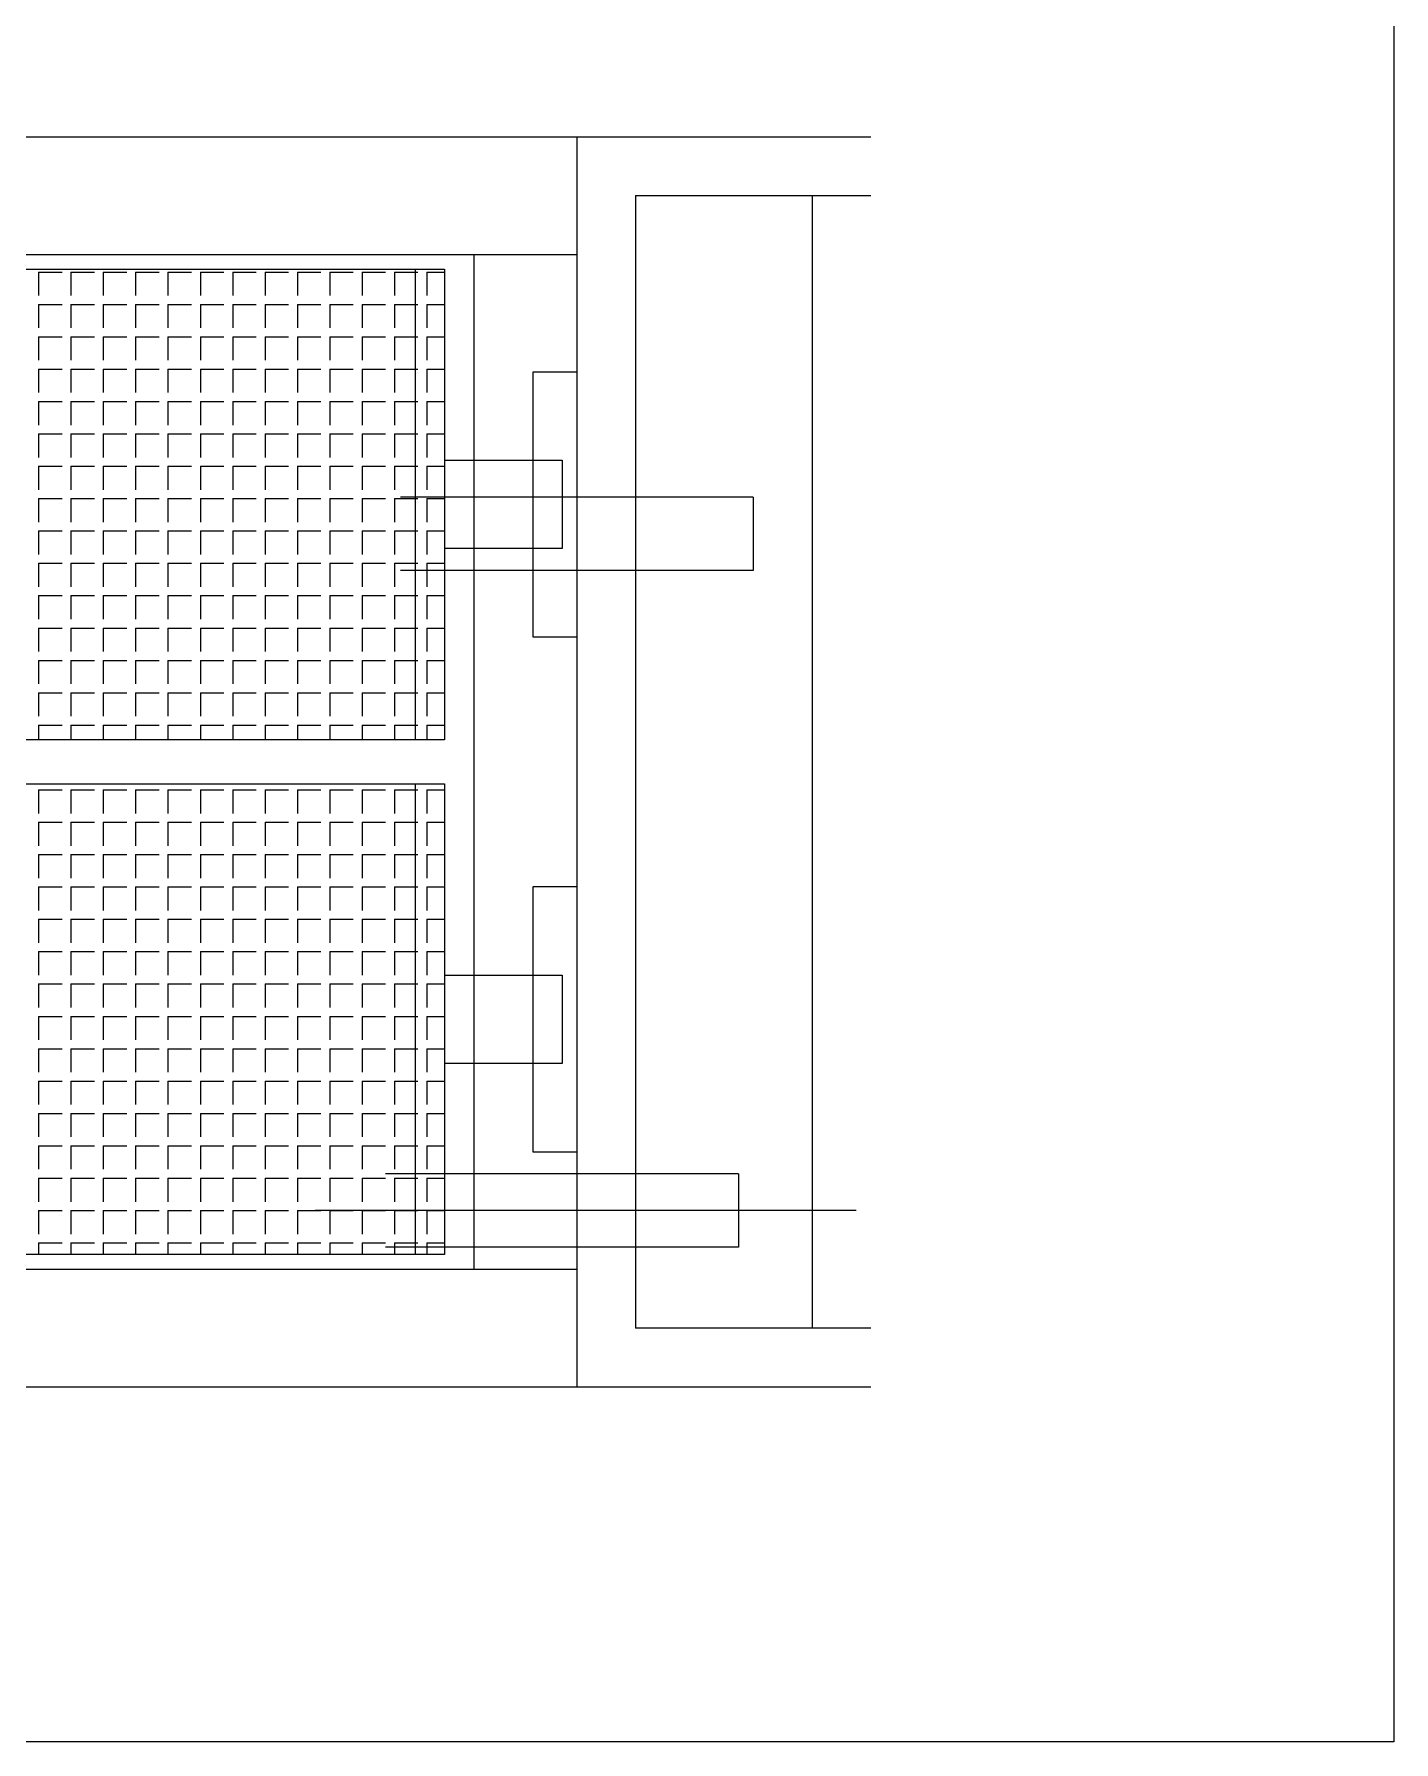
# Model space of a CAD drawing. Extents: x 306 to 2240, y 18 to 779.
# Drawn here: x 689.236 to 689.698, y 390.601 to 391.181 of the extents above; entities that cross this region are included whole.
import ezdxf

# ---------------------------------------------------------------- set-up
doc = ezdxf.new("R2010")
doc.units = 0
doc.header["$MEASUREMENT"] = 0
doc.linetypes.add('DASHDOT', pattern=[25.4, 12.7, -6.35, 0, -6.35])
doc.layers.add('EQUIPAMIENTO SUPER', color=1, linetype='Continuous')
doc.layers.add('Sanitario', color=1, linetype='Continuous')

# ---------------------------------------------------------------- blocks, each defined once
blk = doc.blocks.new('*X50')
at = {"color": 0}
for p, q in [((2.046, 5.599), (2.046, 5.605)), ((2.057, 5.599), (2.057, 5.605)), ((2.068, 5.599), (2.068, 5.605)), ((2.079, 5.599), (2.079, 5.605)), ((2.09, 5.599), (2.09, 5.605)), ((2.101, 5.599), (2.101, 5.605)), ((2.112, 5.599), (2.112, 5.605)), ((2.123, 5.599), (2.123, 5.605)), ((2.134, 5.599), (2.134, 5.605)), ((2.145, 5.599), (2.145, 5.605)), ((2.156, 5.599), (2.156, 5.605)), ((2.167, 5.599), (2.167, 5.605)), ((2.178, 5.599), (2.178, 5.605)), ((2.189, 5.599), (2.189, 5.605)), ((2.2, 5.599), (2.2, 5.605)), ((2.222, 5.599), (2.222, 5.605)), ((2.233, 5.599), (2.233, 5.605)), ((2.244, 5.599), (2.244, 5.605)), ((2.255, 5.599), (2.255, 5.605)), ((2.266, 5.599), (2.266, 5.605)), ((2.277, 5.599), (2.277, 5.605)), ((2.288, 5.599), (2.288, 5.605)), ((2.299, 5.599), (2.299, 5.605)), ((2.31, 5.599), (2.31, 5.605)), ((2.321, 5.599), (2.321, 5.605)), ((2.332, 5.599), (2.332, 5.605)), ((2.343, 5.599), (2.343, 5.605)), ((2.354, 5.599), (2.354, 5.605)), ((2.365, 5.599), (2.365, 5.605)), ((2.376, 5.599), (2.376, 5.605)), ((2.046, 5.599), (2.054, 5.599)), ((2.046, 5.588), (2.046, 5.596)), ((2.057, 5.599), (2.065, 5.599)), ((2.057, 5.588), (2.057, 5.596)), ((2.068, 5.599), (2.076, 5.599)), ((2.068, 5.588), (2.068, 5.596)), ((2.079, 5.599), (2.087, 5.599)), ((2.079, 5.588), (2.079, 5.596)), ((2.09, 5.599), (2.098, 5.599)), ((2.09, 5.588), (2.09, 5.596)), ((2.101, 5.599), (2.109, 5.599)), ((2.101, 5.588), (2.101, 5.596)), ((2.112, 5.599), (2.12, 5.599)), ((2.112, 5.588), (2.112, 5.596)), ((2.123, 5.599), (2.131, 5.599)), ((2.123, 5.588), (2.123, 5.596)), ((2.134, 5.599), (2.142, 5.599)), ((2.134, 5.588), (2.134, 5.596)), ((2.145, 5.599), (2.153, 5.599)), ((2.145, 5.588), (2.145, 5.596)), ((2.156, 5.599), (2.164, 5.599)), ((2.156, 5.588), (2.156, 5.596)), ((2.167, 5.599), (2.175, 5.599)), ((2.167, 5.588), (2.167, 5.596)), ((2.178, 5.599), (2.186, 5.599)), ((2.178, 5.588), (2.178, 5.596)), ((2.189, 5.599), (2.197, 5.599)), ((2.189, 5.588), (2.189, 5.596)), ((2.2, 5.599), (2.205, 5.599)), ((2.2, 5.588), (2.2, 5.596)), ((2.222, 5.599), (2.23, 5.599)), ((2.222, 5.588), (2.222, 5.596)), ((2.233, 5.599), (2.241, 5.599)), ((2.233, 5.588), (2.233, 5.596)), ((2.244, 5.599), (2.252, 5.599)), ((2.244, 5.588), (2.244, 5.596)), ((2.255, 5.599), (2.263, 5.599)), ((2.255, 5.588), (2.255, 5.596)), ((2.266, 5.599), (2.274, 5.599)), ((2.266, 5.588), (2.266, 5.596)), ((2.277, 5.599), (2.285, 5.599)), ((2.277, 5.588), (2.277, 5.596)), ((2.288, 5.599), (2.296, 5.599)), ((2.288, 5.588), (2.288, 5.596)), ((2.299, 5.599), (2.307, 5.599)), ((2.299, 5.588), (2.299, 5.596)), ((2.31, 5.599), (2.318, 5.599)), ((2.31, 5.588), (2.31, 5.596)), ((2.321, 5.599), (2.329, 5.599)), ((2.321, 5.588), (2.321, 5.596)), ((2.332, 5.599), (2.34, 5.599)), ((2.332, 5.588), (2.332, 5.596)), ((2.343, 5.599), (2.351, 5.599)), ((2.343, 5.588), (2.343, 5.596)), ((2.354, 5.599), (2.362, 5.599)), ((2.354, 5.588), (2.354, 5.596)), ((2.365, 5.599), (2.373, 5.599)), ((2.365, 5.588), (2.365, 5.596)), ((2.376, 5.599), (2.38, 5.599)), ((2.376, 5.588), (2.376, 5.596)), ((2.046, 5.588), (2.054, 5.588)), ((2.046, 5.577), (2.046, 5.585)), ((2.057, 5.588), (2.065, 5.588)), ((2.057, 5.577), (2.057, 5.585)), ((2.068, 5.588), (2.076, 5.588)), ((2.068, 5.577), (2.068, 5.585)), ((2.079, 5.588), (2.087, 5.588)), ((2.079, 5.577), (2.079, 5.585)), ((2.09, 5.588), (2.098, 5.588)), ((2.09, 5.577), (2.09, 5.585)), ((2.101, 5.588), (2.109, 5.588)), ((2.101, 5.577), (2.101, 5.585)), ((2.112, 5.588), (2.12, 5.588)), ((2.112, 5.577), (2.112, 5.585)), ((2.123, 5.588), (2.131, 5.588)), ((2.123, 5.577), (2.123, 5.585)), ((2.134, 5.588), (2.142, 5.588)), ((2.134, 5.577), (2.134, 5.585)), ((2.145, 5.588), (2.153, 5.588)), ((2.145, 5.577), (2.145, 5.585)), ((2.156, 5.588), (2.164, 5.588)), ((2.156, 5.577), (2.156, 5.585)), ((2.167, 5.588), (2.175, 5.588)), ((2.167, 5.577), (2.167, 5.585)), ((2.178, 5.588), (2.186, 5.588)), ((2.178, 5.577), (2.178, 5.585)), ((2.189, 5.588), (2.197, 5.588)), ((2.189, 5.577), (2.189, 5.585)), ((2.2, 5.588), (2.205, 5.588)), ((2.2, 5.577), (2.2, 5.585)), ((2.222, 5.588), (2.23, 5.588)), ((2.222, 5.577), (2.222, 5.585)), ((2.233, 5.588), (2.241, 5.588)), ((2.233, 5.577), (2.233, 5.585)), ((2.244, 5.588), (2.252, 5.588)), ((2.244, 5.577), (2.244, 5.585)), ((2.255, 5.588), (2.263, 5.588)), ((2.255, 5.577), (2.255, 5.585)), ((2.266, 5.588), (2.274, 5.588)), ((2.266, 5.577), (2.266, 5.585)), ((2.277, 5.588), (2.285, 5.588)), ((2.277, 5.577), (2.277, 5.585)), ((2.288, 5.588), (2.296, 5.588)), ((2.288, 5.577), (2.288, 5.585)), ((2.299, 5.588), (2.307, 5.588)), ((2.299, 5.577), (2.299, 5.585)), ((2.31, 5.588), (2.318, 5.588)), ((2.31, 5.577), (2.31, 5.585)), ((2.321, 5.588), (2.329, 5.588)), ((2.321, 5.577), (2.321, 5.585)), ((2.332, 5.588), (2.34, 5.588)), ((2.332, 5.577), (2.332, 5.585)), ((2.343, 5.588), (2.351, 5.588)), ((2.343, 5.577), (2.343, 5.585)), ((2.354, 5.588), (2.362, 5.588)), ((2.354, 5.577), (2.354, 5.585)), ((2.365, 5.588), (2.373, 5.588)), ((2.365, 5.577), (2.365, 5.585)), ((2.376, 5.588), (2.38, 5.588)), ((2.376, 5.577), (2.376, 5.585)), ((2.046, 5.577), (2.054, 5.577)), ((2.046, 5.566), (2.046, 5.574)), ((2.057, 5.577), (2.065, 5.577)), ((2.057, 5.566), (2.057, 5.574)), ((2.068, 5.577), (2.076, 5.577)), ((2.068, 5.566), (2.068, 5.574)), ((2.079, 5.577), (2.087, 5.577)), ((2.079, 5.566), (2.079, 5.574)), ((2.09, 5.577), (2.098, 5.577)), ((2.09, 5.566), (2.09, 5.574)), ((2.101, 5.577), (2.109, 5.577)), ((2.101, 5.566), (2.101, 5.574)), ((2.112, 5.577), (2.12, 5.577)), ((2.112, 5.566), (2.112, 5.574)), ((2.123, 5.577), (2.131, 5.577)), ((2.123, 5.566), (2.123, 5.574)), ((2.134, 5.577), (2.142, 5.577)), ((2.134, 5.566), (2.134, 5.574)), ((2.145, 5.577), (2.153, 5.577)), ((2.145, 5.566), (2.145, 5.574)), ((2.156, 5.577), (2.164, 5.577)), ((2.156, 5.566), (2.156, 5.574)), ((2.167, 5.577), (2.175, 5.577)), ((2.167, 5.566), (2.167, 5.574)), ((2.178, 5.577), (2.186, 5.577)), ((2.178, 5.566), (2.178, 5.574)), ((2.189, 5.577), (2.197, 5.577)), ((2.189, 5.566), (2.189, 5.574)), ((2.2, 5.577), (2.205, 5.577)), ((2.2, 5.566), (2.2, 5.574)), ((2.222, 5.577), (2.23, 5.577)), ((2.222, 5.566), (2.222, 5.574)), ((2.233, 5.577), (2.241, 5.577)), ((2.233, 5.566), (2.233, 5.574)), ((2.244, 5.577), (2.252, 5.577)), ((2.244, 5.566), (2.244, 5.574)), ((2.255, 5.577), (2.263, 5.577)), ((2.255, 5.566), (2.255, 5.574)), ((2.266, 5.577), (2.274, 5.577)), ((2.266, 5.566), (2.266, 5.574)), ((2.277, 5.577), (2.285, 5.577)), ((2.277, 5.566), (2.277, 5.574)), ((2.288, 5.577), (2.296, 5.577)), ((2.288, 5.566), (2.288, 5.574)), ((2.299, 5.577), (2.307, 5.577)), ((2.299, 5.566), (2.299, 5.574)), ((2.31, 5.577), (2.318, 5.577)), ((2.31, 5.566), (2.31, 5.574)), ((2.321, 5.577), (2.329, 5.577)), ((2.321, 5.566), (2.321, 5.574)), ((2.332, 5.577), (2.34, 5.577)), ((2.332, 5.566), (2.332, 5.574)), ((2.343, 5.577), (2.351, 5.577)), ((2.343, 5.566), (2.343, 5.574)), ((2.354, 5.577), (2.362, 5.577)), ((2.354, 5.566), (2.354, 5.574)), ((2.365, 5.577), (2.373, 5.577)), ((2.365, 5.566), (2.365, 5.574)), ((2.376, 5.577), (2.38, 5.577)), ((2.376, 5.566), (2.376, 5.574)), ((2.046, 5.566), (2.054, 5.566)), ((2.046, 5.555), (2.046, 5.563)), ((2.057, 5.566), (2.065, 5.566)), ((2.057, 5.555), (2.057, 5.563)), ((2.068, 5.566), (2.076, 5.566)), ((2.068, 5.555), (2.068, 5.563)), ((2.079, 5.566), (2.087, 5.566)), ((2.079, 5.555), (2.079, 5.563)), ((2.09, 5.566), (2.098, 5.566)), ((2.09, 5.555), (2.09, 5.563)), ((2.101, 5.566), (2.109, 5.566)), ((2.101, 5.555), (2.101, 5.563)), ((2.112, 5.566), (2.12, 5.566)), ((2.112, 5.555), (2.112, 5.563)), ((2.123, 5.566), (2.131, 5.566)), ((2.123, 5.555), (2.123, 5.563)), ((2.134, 5.566), (2.142, 5.566)), ((2.134, 5.555), (2.134, 5.563)), ((2.145, 5.566), (2.153, 5.566)), ((2.145, 5.555), (2.145, 5.563)), ((2.156, 5.566), (2.164, 5.566)), ((2.156, 5.555), (2.156, 5.563)), ((2.167, 5.566), (2.175, 5.566)), ((2.167, 5.555), (2.167, 5.563)), ((2.178, 5.566), (2.186, 5.566)), ((2.178, 5.555), (2.178, 5.563)), ((2.189, 5.566), (2.197, 5.566)), ((2.189, 5.555), (2.189, 5.563)), ((2.2, 5.566), (2.205, 5.566)), ((2.2, 5.555), (2.2, 5.563)), ((2.222, 5.566), (2.23, 5.566)), ((2.222, 5.555), (2.222, 5.563)), ((2.233, 5.566), (2.241, 5.566)), ((2.233, 5.555), (2.233, 5.563)), ((2.244, 5.566), (2.252, 5.566)), ((2.244, 5.555), (2.244, 5.563)), ((2.255, 5.566), (2.263, 5.566)), ((2.255, 5.555), (2.255, 5.563)), ((2.266, 5.566), (2.274, 5.566)), ((2.266, 5.555), (2.266, 5.563)), ((2.277, 5.566), (2.285, 5.566)), ((2.277, 5.555), (2.277, 5.563)), ((2.288, 5.566), (2.296, 5.566)), ((2.288, 5.555), (2.288, 5.563)), ((2.299, 5.566), (2.307, 5.566)), ((2.299, 5.555), (2.299, 5.563)), ((2.31, 5.566), (2.318, 5.566)), ((2.31, 5.555), (2.31, 5.563)), ((2.321, 5.566), (2.329, 5.566)), ((2.321, 5.555), (2.321, 5.563)), ((2.332, 5.566), (2.34, 5.566)), ((2.332, 5.555), (2.332, 5.563)), ((2.343, 5.566), (2.351, 5.566)), ((2.343, 5.555), (2.343, 5.563)), ((2.354, 5.566), (2.362, 5.566)), ((2.354, 5.555), (2.354, 5.563)), ((2.365, 5.566), (2.373, 5.566)), ((2.365, 5.555), (2.365, 5.563)), ((2.376, 5.566), (2.38, 5.566)), ((2.376, 5.555), (2.376, 5.563)), ((2.046, 5.555), (2.054, 5.555)), ((2.046, 5.544), (2.046, 5.552)), ((2.057, 5.555), (2.065, 5.555)), ((2.057, 5.544), (2.057, 5.552)), ((2.068, 5.555), (2.076, 5.555)), ((2.068, 5.544), (2.068, 5.552)), ((2.079, 5.555), (2.087, 5.555)), ((2.079, 5.544), (2.079, 5.552)), ((2.09, 5.555), (2.098, 5.555)), ((2.09, 5.544), (2.09, 5.552)), ((2.101, 5.555), (2.109, 5.555)), ((2.101, 5.544), (2.101, 5.552)), ((2.112, 5.555), (2.12, 5.555)), ((2.112, 5.544), (2.112, 5.552)), ((2.123, 5.555), (2.131, 5.555)), ((2.123, 5.544), (2.123, 5.552)), ((2.134, 5.555), (2.142, 5.555)), ((2.134, 5.544), (2.134, 5.552)), ((2.145, 5.555), (2.153, 5.555)), ((2.145, 5.544), (2.145, 5.552)), ((2.156, 5.555), (2.164, 5.555)), ((2.156, 5.544), (2.156, 5.552)), ((2.167, 5.555), (2.175, 5.555)), ((2.167, 5.544), (2.167, 5.552)), ((2.178, 5.555), (2.186, 5.555)), ((2.178, 5.544), (2.178, 5.552)), ((2.189, 5.555), (2.197, 5.555)), ((2.189, 5.544), (2.189, 5.552)), ((2.2, 5.555), (2.205, 5.555)), ((2.2, 5.544), (2.2, 5.552)), ((2.222, 5.555), (2.23, 5.555)), ((2.222, 5.544), (2.222, 5.552)), ((2.233, 5.555), (2.241, 5.555)), ((2.233, 5.544), (2.233, 5.552)), ((2.244, 5.555), (2.252, 5.555)), ((2.244, 5.544), (2.244, 5.552)), ((2.255, 5.555), (2.263, 5.555)), ((2.255, 5.544), (2.255, 5.552)), ((2.266, 5.555), (2.274, 5.555)), ((2.266, 5.544), (2.266, 5.552)), ((2.277, 5.555), (2.285, 5.555)), ((2.277, 5.544), (2.277, 5.552)), ((2.288, 5.555), (2.296, 5.555)), ((2.288, 5.544), (2.288, 5.552)), ((2.299, 5.555), (2.307, 5.555)), ((2.299, 5.544), (2.299, 5.552)), ((2.31, 5.555), (2.318, 5.555)), ((2.31, 5.544), (2.31, 5.552)), ((2.321, 5.555), (2.329, 5.555)), ((2.321, 5.544), (2.321, 5.552)), ((2.332, 5.555), (2.34, 5.555)), ((2.332, 5.544), (2.332, 5.552)), ((2.343, 5.555), (2.351, 5.555)), ((2.343, 5.544), (2.343, 5.552)), ((2.354, 5.555), (2.362, 5.555)), ((2.354, 5.544), (2.354, 5.552)), ((2.365, 5.555), (2.373, 5.555)), ((2.365, 5.544), (2.365, 5.552)), ((2.376, 5.555), (2.38, 5.555)), ((2.376, 5.544), (2.376, 5.552)), ((2.046, 5.544), (2.054, 5.544)), ((2.057, 5.544), (2.065, 5.544)), ((2.068, 5.544), (2.076, 5.544)), ((2.079, 5.544), (2.087, 5.544)), ((2.09, 5.544), (2.098, 5.544)), ((2.101, 5.544), (2.109, 5.544)), ((2.112, 5.544), (2.12, 5.544)), ((2.123, 5.544), (2.131, 5.544)), ((2.134, 5.544), (2.142, 5.544)), ((2.145, 5.544), (2.153, 5.544)), ((2.156, 5.544), (2.164, 5.544)), ((2.167, 5.544), (2.175, 5.544)), ((2.178, 5.544), (2.186, 5.544)), ((2.189, 5.544), (2.197, 5.544)), ((2.2, 5.544), (2.205, 5.544)), ((2.222, 5.544), (2.23, 5.544)), ((2.233, 5.544), (2.241, 5.544)), ((2.244, 5.544), (2.252, 5.544)), ((2.255, 5.544), (2.263, 5.544)), ((2.266, 5.544), (2.274, 5.544)), ((2.277, 5.544), (2.285, 5.544)), ((2.288, 5.544), (2.296, 5.544)), ((2.299, 5.544), (2.307, 5.544)), ((2.31, 5.544), (2.318, 5.544)), ((2.321, 5.544), (2.329, 5.544)), ((2.332, 5.544), (2.34, 5.544)), ((2.343, 5.544), (2.351, 5.544)), ((2.354, 5.544), (2.362, 5.544)), ((2.365, 5.544), (2.373, 5.544)), ((2.376, 5.544), (2.38, 5.544)), ((2.046, 5.533), (2.046, 5.541)), ((2.057, 5.533), (2.057, 5.541)), ((2.068, 5.533), (2.068, 5.541)), ((2.079, 5.533), (2.079, 5.541)), ((2.09, 5.533), (2.09, 5.541)), ((2.101, 5.533), (2.101, 5.541)), ((2.112, 5.533), (2.112, 5.541)), ((2.123, 5.533), (2.123, 5.541)), ((2.134, 5.533), (2.134, 5.541)), ((2.145, 5.533), (2.145, 5.541)), ((2.156, 5.533), (2.156, 5.541)), ((2.167, 5.533), (2.167, 5.541)), ((2.178, 5.533), (2.178, 5.541)), ((2.189, 5.533), (2.189, 5.541)), ((2.2, 5.533), (2.2, 5.541)), ((2.222, 5.533), (2.222, 5.541)), ((2.233, 5.533), (2.233, 5.541)), ((2.244, 5.533), (2.244, 5.541)), ((2.255, 5.533), (2.255, 5.541)), ((2.266, 5.533), (2.266, 5.541)), ((2.277, 5.533), (2.277, 5.541)), ((2.288, 5.533), (2.288, 5.541)), ((2.299, 5.533), (2.299, 5.541)), ((2.31, 5.533), (2.31, 5.541)), ((2.321, 5.533), (2.321, 5.541)), ((2.332, 5.533), (2.332, 5.541)), ((2.343, 5.533), (2.343, 5.541)), ((2.354, 5.533), (2.354, 5.541)), ((2.365, 5.533), (2.365, 5.541)), ((2.376, 5.533), (2.376, 5.541)), ((2.046, 5.533), (2.054, 5.533)), ((2.057, 5.533), (2.065, 5.533)), ((2.068, 5.533), (2.076, 5.533)), ((2.079, 5.533), (2.087, 5.533)), ((2.09, 5.533), (2.098, 5.533)), ((2.101, 5.533), (2.109, 5.533)), ((2.112, 5.533), (2.12, 5.533)), ((2.123, 5.533), (2.131, 5.533)), ((2.134, 5.533), (2.142, 5.533)), ((2.145, 5.533), (2.153, 5.533)), ((2.156, 5.533), (2.164, 5.533)), ((2.167, 5.533), (2.175, 5.533)), ((2.178, 5.533), (2.186, 5.533)), ((2.189, 5.533), (2.197, 5.533)), ((2.2, 5.533), (2.205, 5.533)), ((2.222, 5.533), (2.23, 5.533)), ((2.233, 5.533), (2.241, 5.533)), ((2.244, 5.533), (2.252, 5.533)), ((2.255, 5.533), (2.263, 5.533)), ((2.266, 5.533), (2.274, 5.533)), ((2.277, 5.533), (2.285, 5.533)), ((2.288, 5.533), (2.296, 5.533)), ((2.299, 5.533), (2.307, 5.533)), ((2.31, 5.533), (2.318, 5.533)), ((2.321, 5.533), (2.329, 5.533)), ((2.332, 5.533), (2.34, 5.533)), ((2.343, 5.533), (2.351, 5.533)), ((2.354, 5.533), (2.362, 5.533)), ((2.365, 5.533), (2.373, 5.533)), ((2.376, 5.533), (2.38, 5.533)), ((2.046, 5.522), (2.046, 5.53)), ((2.057, 5.522), (2.057, 5.53)), ((2.068, 5.522), (2.068, 5.53)), ((2.079, 5.522), (2.079, 5.53)), ((2.09, 5.522), (2.09, 5.53)), ((2.101, 5.522), (2.101, 5.53)), ((2.112, 5.522), (2.112, 5.53)), ((2.123, 5.522), (2.123, 5.53)), ((2.134, 5.522), (2.134, 5.53)), ((2.145, 5.522), (2.145, 5.53)), ((2.156, 5.522), (2.156, 5.53)), ((2.167, 5.522), (2.167, 5.53)), ((2.178, 5.522), (2.178, 5.53)), ((2.189, 5.522), (2.189, 5.53)), ((2.2, 5.522), (2.2, 5.53)), ((2.222, 5.522), (2.222, 5.53)), ((2.233, 5.522), (2.233, 5.53)), ((2.244, 5.522), (2.244, 5.53)), ((2.255, 5.522), (2.255, 5.53)), ((2.266, 5.522), (2.266, 5.53)), ((2.277, 5.522), (2.277, 5.53)), ((2.288, 5.522), (2.288, 5.53)), ((2.299, 5.522), (2.299, 5.53)), ((2.31, 5.522), (2.31, 5.53)), ((2.321, 5.522), (2.321, 5.53)), ((2.332, 5.522), (2.332, 5.53)), ((2.343, 5.522), (2.343, 5.53)), ((2.354, 5.522), (2.354, 5.53)), ((2.365, 5.522), (2.365, 5.53)), ((2.376, 5.522), (2.376, 5.53)), ((2.046, 5.522), (2.054, 5.522)), ((2.057, 5.522), (2.065, 5.522)), ((2.068, 5.522), (2.076, 5.522)), ((2.079, 5.522), (2.087, 5.522)), ((2.09, 5.522), (2.098, 5.522)), ((2.101, 5.522), (2.109, 5.522)), ((2.112, 5.522), (2.12, 5.522)), ((2.123, 5.522), (2.131, 5.522)), ((2.134, 5.522), (2.142, 5.522)), ((2.145, 5.522), (2.153, 5.522)), ((2.156, 5.522), (2.164, 5.522)), ((2.167, 5.522), (2.175, 5.522)), ((2.178, 5.522), (2.186, 5.522)), ((2.189, 5.522), (2.197, 5.522)), ((2.2, 5.522), (2.205, 5.522)), ((2.222, 5.522), (2.23, 5.522)), ((2.233, 5.522), (2.241, 5.522)), ((2.244, 5.522), (2.252, 5.522)), ((2.255, 5.522), (2.263, 5.522)), ((2.266, 5.522), (2.274, 5.522)), ((2.277, 5.522), (2.285, 5.522)), ((2.288, 5.522), (2.296, 5.522)), ((2.299, 5.522), (2.307, 5.522)), ((2.31, 5.522), (2.318, 5.522)), ((2.321, 5.522), (2.329, 5.522)), ((2.332, 5.522), (2.34, 5.522)), ((2.343, 5.522), (2.351, 5.522)), ((2.354, 5.522), (2.362, 5.522)), ((2.365, 5.522), (2.373, 5.522)), ((2.376, 5.522), (2.38, 5.522)), ((2.046, 5.511), (2.046, 5.519)), ((2.057, 5.511), (2.057, 5.519)), ((2.068, 5.511), (2.068, 5.519)), ((2.079, 5.511), (2.079, 5.519)), ((2.09, 5.511), (2.09, 5.519)), ((2.101, 5.511), (2.101, 5.519)), ((2.112, 5.511), (2.112, 5.519)), ((2.123, 5.511), (2.123, 5.519)), ((2.134, 5.511), (2.134, 5.519)), ((2.145, 5.511), (2.145, 5.519)), ((2.156, 5.511), (2.156, 5.519)), ((2.167, 5.511), (2.167, 5.519)), ((2.178, 5.511), (2.178, 5.519)), ((2.189, 5.511), (2.189, 5.519)), ((2.2, 5.511), (2.2, 5.519)), ((2.222, 5.511), (2.222, 5.519)), ((2.233, 5.511), (2.233, 5.519)), ((2.244, 5.511), (2.244, 5.519)), ((2.255, 5.511), (2.255, 5.519)), ((2.266, 5.511), (2.266, 5.519)), ((2.277, 5.511), (2.277, 5.519)), ((2.288, 5.511), (2.288, 5.519)), ((2.299, 5.511), (2.299, 5.519)), ((2.31, 5.511), (2.31, 5.519)), ((2.321, 5.511), (2.321, 5.519)), ((2.332, 5.511), (2.332, 5.519)), ((2.343, 5.511), (2.343, 5.519)), ((2.354, 5.511), (2.354, 5.519)), ((2.365, 5.511), (2.365, 5.519)), ((2.376, 5.511), (2.376, 5.519)), ((2.046, 5.511), (2.054, 5.511)), ((2.057, 5.511), (2.065, 5.511)), ((2.068, 5.511), (2.076, 5.511)), ((2.079, 5.511), (2.087, 5.511)), ((2.09, 5.511), (2.098, 5.511)), ((2.101, 5.511), (2.109, 5.511)), ((2.112, 5.511), (2.12, 5.511)), ((2.123, 5.511), (2.131, 5.511)), ((2.134, 5.511), (2.142, 5.511)), ((2.145, 5.511), (2.153, 5.511)), ((2.156, 5.511), (2.164, 5.511)), ((2.167, 5.511), (2.175, 5.511)), ((2.178, 5.511), (2.186, 5.511)), ((2.189, 5.511), (2.197, 5.511)), ((2.2, 5.511), (2.205, 5.511)), ((2.222, 5.511), (2.23, 5.511)), ((2.233, 5.511), (2.241, 5.511)), ((2.244, 5.511), (2.252, 5.511)), ((2.255, 5.511), (2.263, 5.511)), ((2.266, 5.511), (2.274, 5.511)), ((2.277, 5.511), (2.285, 5.511)), ((2.288, 5.511), (2.296, 5.511)), ((2.299, 5.511), (2.307, 5.511)), ((2.31, 5.511), (2.318, 5.511)), ((2.321, 5.511), (2.329, 5.511)), ((2.332, 5.511), (2.34, 5.511)), ((2.343, 5.511), (2.351, 5.511)), ((2.354, 5.511), (2.362, 5.511)), ((2.365, 5.511), (2.373, 5.511)), ((2.376, 5.511), (2.38, 5.511)), ((2.046, 5.5), (2.046, 5.508)), ((2.057, 5.5), (2.057, 5.508)), ((2.068, 5.5), (2.068, 5.508)), ((2.079, 5.5), (2.079, 5.508)), ((2.09, 5.5), (2.09, 5.508)), ((2.101, 5.5), (2.101, 5.508)), ((2.112, 5.5), (2.112, 5.508)), ((2.123, 5.5), (2.123, 5.508)), ((2.134, 5.5), (2.134, 5.508)), ((2.145, 5.5), (2.145, 5.508)), ((2.156, 5.5), (2.156, 5.508)), ((2.167, 5.5), (2.167, 5.508)), ((2.178, 5.5), (2.178, 5.508)), ((2.189, 5.5), (2.189, 5.508)), ((2.2, 5.5), (2.2, 5.508)), ((2.222, 5.5), (2.222, 5.508)), ((2.233, 5.5), (2.233, 5.508)), ((2.244, 5.5), (2.244, 5.508)), ((2.255, 5.5), (2.255, 5.508)), ((2.266, 5.5), (2.266, 5.508)), ((2.277, 5.5), (2.277, 5.508)), ((2.288, 5.5), (2.288, 5.508)), ((2.299, 5.5), (2.299, 5.508)), ((2.31, 5.5), (2.31, 5.508)), ((2.321, 5.5), (2.321, 5.508)), ((2.332, 5.5), (2.332, 5.508)), ((2.343, 5.5), (2.343, 5.508)), ((2.354, 5.5), (2.354, 5.508)), ((2.365, 5.5), (2.365, 5.508)), ((2.376, 5.5), (2.376, 5.508)), ((2.046, 5.5), (2.054, 5.5)), ((2.046, 5.489), (2.046, 5.497)), ((2.057, 5.5), (2.065, 5.5)), ((2.057, 5.489), (2.057, 5.497)), ((2.068, 5.5), (2.076, 5.5)), ((2.068, 5.489), (2.068, 5.497)), ((2.079, 5.5), (2.087, 5.5)), ((2.079, 5.489), (2.079, 5.497)), ((2.09, 5.5), (2.098, 5.5)), ((2.09, 5.489), (2.09, 5.497)), ((2.101, 5.5), (2.109, 5.5)), ((2.101, 5.489), (2.101, 5.497)), ((2.112, 5.5), (2.12, 5.5)), ((2.112, 5.489), (2.112, 5.497)), ((2.123, 5.5), (2.131, 5.5)), ((2.123, 5.489), (2.123, 5.497)), ((2.134, 5.5), (2.142, 5.5)), ((2.134, 5.489), (2.134, 5.497)), ((2.145, 5.5), (2.153, 5.5)), ((2.145, 5.489), (2.145, 5.497)), ((2.156, 5.5), (2.164, 5.5)), ((2.156, 5.489), (2.156, 5.497)), ((2.167, 5.5), (2.175, 5.5)), ((2.167, 5.489), (2.167, 5.497)), ((2.178, 5.5), (2.186, 5.5)), ((2.178, 5.489), (2.178, 5.497)), ((2.189, 5.5), (2.197, 5.5)), ((2.189, 5.489), (2.189, 5.497)), ((2.2, 5.5), (2.205, 5.5)), ((2.2, 5.489), (2.2, 5.497)), ((2.222, 5.5), (2.23, 5.5)), ((2.222, 5.489), (2.222, 5.497)), ((2.233, 5.5), (2.241, 5.5)), ((2.233, 5.489), (2.233, 5.497)), ((2.244, 5.5), (2.252, 5.5)), ((2.244, 5.489), (2.244, 5.497)), ((2.255, 5.5), (2.263, 5.5)), ((2.255, 5.489), (2.255, 5.497)), ((2.266, 5.5), (2.274, 5.5)), ((2.266, 5.489), (2.266, 5.497)), ((2.277, 5.5), (2.285, 5.5)), ((2.277, 5.489), (2.277, 5.497)), ((2.288, 5.5), (2.296, 5.5)), ((2.288, 5.489), (2.288, 5.497)), ((2.299, 5.5), (2.307, 5.5)), ((2.299, 5.489), (2.299, 5.497)), ((2.31, 5.5), (2.318, 5.5)), ((2.31, 5.489), (2.31, 5.497)), ((2.321, 5.5), (2.329, 5.5)), ((2.321, 5.489), (2.321, 5.497)), ((2.332, 5.5), (2.34, 5.5)), ((2.332, 5.489), (2.332, 5.497)), ((2.343, 5.5), (2.351, 5.5)), ((2.343, 5.489), (2.343, 5.497)), ((2.354, 5.5), (2.362, 5.5)), ((2.354, 5.489), (2.354, 5.497)), ((2.365, 5.5), (2.373, 5.5)), ((2.365, 5.489), (2.365, 5.497)), ((2.376, 5.5), (2.38, 5.5)), ((2.376, 5.489), (2.376, 5.497)), ((2.046, 5.489), (2.054, 5.489)), ((2.046, 5.478), (2.046, 5.486)), ((2.057, 5.489), (2.065, 5.489)), ((2.057, 5.478), (2.057, 5.486)), ((2.068, 5.489), (2.076, 5.489)), ((2.068, 5.478), (2.068, 5.486)), ((2.079, 5.489), (2.087, 5.489)), ((2.079, 5.478), (2.079, 5.486)), ((2.09, 5.489), (2.098, 5.489)), ((2.09, 5.478), (2.09, 5.486)), ((2.101, 5.489), (2.109, 5.489)), ((2.101, 5.478), (2.101, 5.486)), ((2.112, 5.489), (2.12, 5.489)), ((2.112, 5.478), (2.112, 5.486)), ((2.123, 5.489), (2.131, 5.489)), ((2.123, 5.478), (2.123, 5.486)), ((2.134, 5.489), (2.142, 5.489)), ((2.134, 5.478), (2.134, 5.486)), ((2.145, 5.489), (2.153, 5.489)), ((2.145, 5.478), (2.145, 5.486)), ((2.156, 5.489), (2.164, 5.489)), ((2.156, 5.478), (2.156, 5.486)), ((2.167, 5.489), (2.175, 5.489)), ((2.167, 5.478), (2.167, 5.486)), ((2.178, 5.489), (2.186, 5.489)), ((2.178, 5.478), (2.178, 5.486)), ((2.189, 5.489), (2.197, 5.489)), ((2.189, 5.478), (2.189, 5.486)), ((2.2, 5.489), (2.205, 5.489)), ((2.2, 5.478), (2.2, 5.486)), ((2.222, 5.489), (2.23, 5.489)), ((2.222, 5.478), (2.222, 5.486)), ((2.233, 5.489), (2.241, 5.489)), ((2.233, 5.478), (2.233, 5.486)), ((2.244, 5.489), (2.252, 5.489)), ((2.244, 5.478), (2.244, 5.486)), ((2.255, 5.489), (2.263, 5.489)), ((2.255, 5.478), (2.255, 5.486)), ((2.266, 5.489), (2.274, 5.489)), ((2.266, 5.478), (2.266, 5.486)), ((2.277, 5.489), (2.285, 5.489)), ((2.277, 5.478), (2.277, 5.486)), ((2.288, 5.489), (2.296, 5.489)), ((2.288, 5.478), (2.288, 5.486)), ((2.299, 5.489), (2.307, 5.489)), ((2.299, 5.478), (2.299, 5.486)), ((2.31, 5.489), (2.318, 5.489)), ((2.31, 5.478), (2.31, 5.486)), ((2.321, 5.489), (2.329, 5.489)), ((2.321, 5.478), (2.321, 5.486)), ((2.332, 5.489), (2.34, 5.489)), ((2.332, 5.478), (2.332, 5.486)), ((2.343, 5.489), (2.351, 5.489)), ((2.343, 5.478), (2.343, 5.486)), ((2.354, 5.489), (2.362, 5.489)), ((2.354, 5.478), (2.354, 5.486)), ((2.365, 5.489), (2.373, 5.489)), ((2.365, 5.478), (2.365, 5.486)), ((2.376, 5.489), (2.38, 5.489)), ((2.376, 5.478), (2.376, 5.486)), ((2.046, 5.478), (2.054, 5.478)), ((2.046, 5.467), (2.046, 5.475)), ((2.057, 5.478), (2.065, 5.478)), ((2.057, 5.467), (2.057, 5.475)), ((2.068, 5.478), (2.076, 5.478)), ((2.068, 5.467), (2.068, 5.475)), ((2.079, 5.478), (2.087, 5.478)), ((2.079, 5.467), (2.079, 5.475)), ((2.09, 5.478), (2.098, 5.478)), ((2.09, 5.467), (2.09, 5.475)), ((2.101, 5.478), (2.109, 5.478)), ((2.101, 5.467), (2.101, 5.475)), ((2.112, 5.478), (2.12, 5.478)), ((2.112, 5.467), (2.112, 5.475)), ((2.123, 5.478), (2.131, 5.478)), ((2.123, 5.467), (2.123, 5.475)), ((2.134, 5.478), (2.142, 5.478)), ((2.134, 5.467), (2.134, 5.475)), ((2.145, 5.478), (2.153, 5.478)), ((2.145, 5.467), (2.145, 5.475)), ((2.156, 5.478), (2.164, 5.478)), ((2.156, 5.467), (2.156, 5.475)), ((2.167, 5.478), (2.175, 5.478)), ((2.167, 5.467), (2.167, 5.475)), ((2.178, 5.478), (2.186, 5.478)), ((2.178, 5.467), (2.178, 5.475)), ((2.189, 5.478), (2.197, 5.478)), ((2.189, 5.467), (2.189, 5.475)), ((2.2, 5.478), (2.205, 5.478)), ((2.2, 5.467), (2.2, 5.475)), ((2.222, 5.478), (2.23, 5.478)), ((2.222, 5.467), (2.222, 5.475)), ((2.233, 5.478), (2.241, 5.478)), ((2.233, 5.467), (2.233, 5.475)), ((2.244, 5.478), (2.252, 5.478)), ((2.244, 5.467), (2.244, 5.475)), ((2.255, 5.478), (2.263, 5.478)), ((2.255, 5.467), (2.255, 5.475)), ((2.266, 5.478), (2.274, 5.478)), ((2.266, 5.467), (2.266, 5.475)), ((2.277, 5.478), (2.285, 5.478)), ((2.277, 5.467), (2.277, 5.475)), ((2.288, 5.478), (2.296, 5.478)), ((2.288, 5.467), (2.288, 5.475)), ((2.299, 5.478), (2.307, 5.478)), ((2.299, 5.467), (2.299, 5.475)), ((2.31, 5.478), (2.318, 5.478)), ((2.31, 5.467), (2.31, 5.475)), ((2.321, 5.478), (2.329, 5.478)), ((2.321, 5.467), (2.321, 5.475)), ((2.332, 5.478), (2.34, 5.478)), ((2.332, 5.467), (2.332, 5.475)), ((2.343, 5.478), (2.351, 5.478)), ((2.343, 5.467), (2.343, 5.475)), ((2.354, 5.478), (2.362, 5.478)), ((2.354, 5.467), (2.354, 5.475)), ((2.365, 5.478), (2.373, 5.478)), ((2.365, 5.467), (2.365, 5.475)), ((2.376, 5.478), (2.38, 5.478)), ((2.376, 5.467), (2.376, 5.475)), ((2.046, 5.467), (2.054, 5.467)), ((2.057, 5.467), (2.065, 5.467)), ((2.068, 5.467), (2.076, 5.467)), ((2.079, 5.467), (2.087, 5.467)), ((2.09, 5.467), (2.098, 5.467)), ((2.101, 5.467), (2.109, 5.467)), ((2.112, 5.467), (2.12, 5.467)), ((2.123, 5.467), (2.131, 5.467)), ((2.134, 5.467), (2.142, 5.467)), ((2.145, 5.467), (2.153, 5.467)), ((2.156, 5.467), (2.164, 5.467)), ((2.167, 5.467), (2.175, 5.467)), ((2.178, 5.467), (2.186, 5.467)), ((2.189, 5.467), (2.197, 5.467)), ((2.2, 5.467), (2.205, 5.467)), ((2.222, 5.467), (2.23, 5.467)), ((2.233, 5.467), (2.241, 5.467)), ((2.244, 5.467), (2.252, 5.467)), ((2.255, 5.467), (2.263, 5.467)), ((2.266, 5.467), (2.274, 5.467)), ((2.277, 5.467), (2.285, 5.467)), ((2.288, 5.467), (2.296, 5.467)), ((2.299, 5.467), (2.307, 5.467)), ((2.31, 5.467), (2.318, 5.467)), ((2.321, 5.467), (2.329, 5.467)), ((2.332, 5.467), (2.34, 5.467)), ((2.343, 5.467), (2.351, 5.467)), ((2.354, 5.467), (2.362, 5.467)), ((2.365, 5.467), (2.373, 5.467)), ((2.376, 5.467), (2.38, 5.467))]:
    blk.add_line(p, q, dxfattribs=at)

msp = doc.modelspace()

# ---------------------------------------------------------------- linework, layer by layer
at = {"layer": 'EQUIPAMIENTO SUPER', "color": 253, "lineweight": 0}
for p, q in [((688.77016, 391.14618, 0), (689.42016, 391.14618, 0)), ((688.77016, 391.14618, 0), (689.42016, 391.14618, 0)), ((689.42016, 391.14618, 0), (689.52016, 391.14618, 0)), ((689.42016, 391.14618, 0), (689.42016, 390.72118, 0)), ((689.42016, 391.14618, 0), (689.52016, 391.14618, 0)), ((689.42016, 391.14618, 0), (689.42016, 390.72118, 0)), ((689.44016, 391.12618, 0), (689.52016, 391.12618, 0)), ((689.44016, 391.12618, 0), (689.44016, 390.74118, 0)), ((689.44016, 391.12618, 0), (689.52016, 391.12618, 0)), ((689.44016, 391.12618, 0), (689.44016, 390.74118, 0)), ((689.50016, 391.12618, 0), (689.50016, 390.74118, 0)), ((689.50016, 391.12618, 0), (689.50016, 390.74118, 0)), ((688.87016, 391.10618, 0), (689.42016, 391.10618, 0)), ((688.87016, 391.10618, 0), (689.42016, 391.10618, 0)), ((689.38516, 391.10618, 0), (689.38516, 390.76118, 0)), ((689.38516, 391.10618, 0), (689.38516, 390.76118, 0)), ((689.05516, 391.10118, 0), (689.37516, 391.10118, 0)), ((689.05516, 391.10118, 0), (689.37516, 391.10118, 0)), ((689.36516, 391.10118, 0), (689.36516, 390.94118, 0)), ((689.36516, 391.10118, 0), (689.36516, 390.94118, 0)), ((689.37516, 391.10118, 0), (689.37516, 390.94118, 0)), ((689.37516, 391.10118, 0), (689.37516, 390.94118, 0)), ((689.42016, 391.06618, 0), (689.40516, 391.06618, 0)), ((689.40516, 391.06618, 0), (689.40516, 390.97618, 0)), ((689.42016, 391.06618, 0), (689.40516, 391.06618, 0)), ((689.40516, 391.06618, 0), (689.40516, 390.97618, 0)), ((689.37516, 391.03618, 0), (689.41516, 391.03618, 0)), ((689.37516, 391.03618, 0), (689.41516, 391.03618, 0)), ((689.41516, 391.03618, 0), (689.41516, 391.00618, 0)), ((689.41516, 391.03618, 0), (689.41516, 391.00618, 0)), ((689.48016, 391.02368, 0), (689.36016, 391.02368, 0)), ((689.48016, 391.02368, 0), (689.36016, 391.02368, 0)), ((689.48016, 391.02368, 0), (689.48016, 390.99868, 0)), ((689.48016, 391.02368, 0), (689.48016, 390.99868, 0)), ((689.41516, 391.00618, 0), (689.37516, 391.00618, 0)), ((689.41516, 391.00618, 0), (689.37516, 391.00618, 0)), ((689.48016, 390.99868, 0), (689.36016, 390.99868, 0)), ((689.48016, 390.99868, 0), (689.36016, 390.99868, 0)), ((689.40516, 390.97618, 0), (689.42016, 390.97618, 0)), ((689.40516, 390.97618, 0), (689.42016, 390.97618, 0)), ((689.37516, 390.94118, 0), (689.05516, 390.94118, 0)), ((689.37516, 390.94118, 0), (689.05516, 390.94118, 0)), ((689.05516, 390.92618, 0), (689.37516, 390.92618, 0)), ((689.05516, 390.92618, 0), (689.37516, 390.92618, 0)), ((689.36516, 390.92618, 0), (689.36516, 390.76618, 0)), ((689.36516, 390.92618, 0), (689.36516, 390.76618, 0)), ((689.37516, 390.92618, 0), (689.37516, 390.76618, 0)), ((689.37516, 390.92618, 0), (689.37516, 390.76618, 0)), ((689.42016, 390.89118, 0), (689.40516, 390.89118, 0)), ((689.40516, 390.89118, 0), (689.40516, 390.80118, 0)), ((689.42016, 390.89118, 0), (689.40516, 390.89118, 0)), ((689.40516, 390.89118, 0), (689.40516, 390.80118, 0)), ((689.37516, 390.86118, 0), (689.41516, 390.86118, 0)), ((689.37516, 390.86118, 0), (689.41516, 390.86118, 0)), ((689.41516, 390.86118, 0), (689.41516, 390.83118, 0)), ((689.41516, 390.86118, 0), (689.41516, 390.83118, 0)), ((689.41516, 390.83118, 0), (689.37516, 390.83118, 0)), ((689.41516, 390.83118, 0), (689.37516, 390.83118, 0)), ((689.40516, 390.80118, 0), (689.42016, 390.80118, 0)), ((689.40516, 390.80118, 0), (689.42016, 390.80118, 0)), ((689.47516, 390.79368, 0), (689.35516, 390.79368, 0)), ((689.47516, 390.79368, 0), (689.35516, 390.79368, 0)), ((689.47516, 390.79368, 0), (689.47516, 390.76868, 0)), ((689.47516, 390.79368, 0), (689.47516, 390.76868, 0)), ((689.47516, 390.76868, 0), (689.35516, 390.76868, 0)), ((689.47516, 390.76868, 0), (689.35516, 390.76868, 0)), ((689.37516, 390.76618, 0), (689.05516, 390.76618, 0)), ((689.37516, 390.76618, 0), (689.05516, 390.76618, 0)), ((689.42016, 390.76118, 0), (688.87016, 390.76118, 0)), ((689.42016, 390.76118, 0), (688.87016, 390.76118, 0)), ((689.52016, 390.74118, 0), (689.44016, 390.74118, 0)), ((689.52016, 390.74118, 0), (689.44016, 390.74118, 0)), ((689.42016, 390.72118, 0), (688.77016, 390.72118, 0)), ((689.42016, 390.72118, 0), (688.77016, 390.72118, 0)), ((689.52016, 390.72118, 0), (689.42016, 390.72118, 0)), ((689.52016, 390.72118, 0), (689.42016, 390.72118, 0))]:
    msp.add_line(p, q, dxfattribs=at)
at = {"layer": 'EQUIPAMIENTO SUPER', "color": 253, "linetype": 'DASHDOT', "lineweight": 0}
msp.add_line((689.51516, 390.78118, 0), (689.33116, 390.78118, 0), dxfattribs=at)
msp.add_line((689.51516, 390.78118, 0), (689.33116, 390.78118, 0), dxfattribs=at)
at = {"layer": 'Sanitario', "color": 253, "lineweight": 0, "elevation": 0}
msp.add_lwpolyline([(688.77016, 392.10475), (689.69793, 392.10475), (689.69793, 390.60058), (688.77016, 390.60058)], close=True, dxfattribs=at)

# ---------------------------------------------------------------- block references
at = {"layer": 'EQUIPAMIENTO SUPER', "color": 253, "lineweight": 0, "rotation": 270}
msp.add_blockref('*X50', (683.77016, 393.14618, 0), dxfattribs=at)
msp.add_blockref('*X50', (683.77016, 393.14618, 0), dxfattribs=at)

doc.saveas('drawing.dxf')
